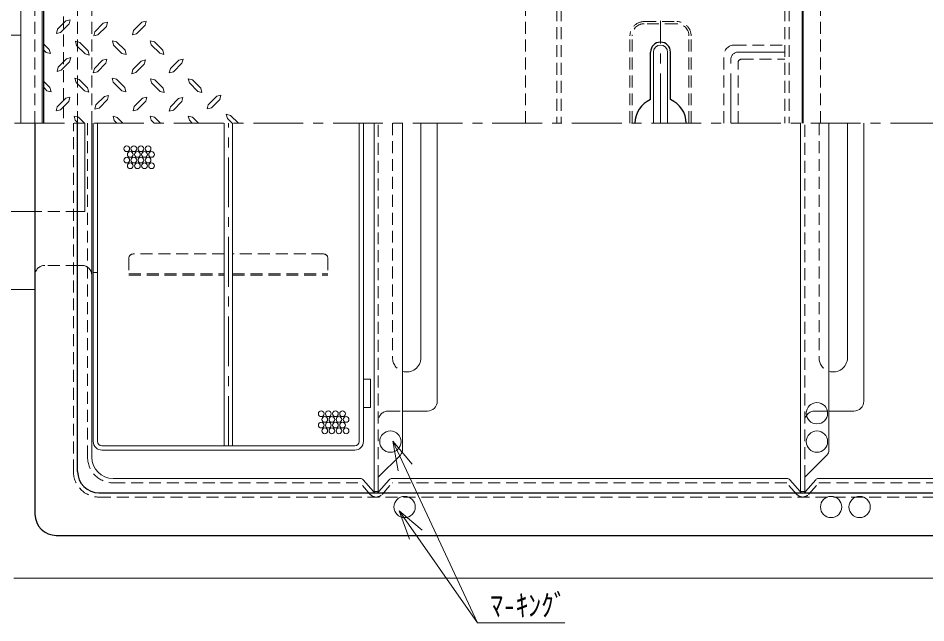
# Model space of a CAD drawing. Units: millimetres at full size, sheet at 1:7; details may follow other scales. Extents: x -1472 to 1363, y -987 to 980.
# Drawn here: x -846 to -207, y 143 to 569 of the extents above; entities that cross this region are included whole.
import ezdxf
from ezdxf.enums import TextEntityAlignment as Align

# ---------------------------------------------------------------- set-up
doc = ezdxf.new("R2010")
doc.units = ezdxf.units.MM
doc.header["$LTSCALE"] = 7
doc.linetypes.add('CHAIN1', pattern=[8, 5, -1, 1, -1])
doc.linetypes.add('DASHED1', pattern=[1.8, 1.2, -0.6])
doc.layers.add('0-0____1', color=4, linetype='Continuous', lineweight=9)
doc.styles.add('ＭＳ ゴシック', font='')
doc.styles.get('ＭＳ ゴシック').set_extended_font_data('MS Gothic')

msp = doc.modelspace()

# ---------------------------------------------------------------- linework, layer by layer
at = {"layer": '0-0____1', "color": 7, "lineweight": 18}
for p, q in [((-844.001, 794.62), (-844.001, 494.62)), ((-829.001, 779.62), (-829.001, 494.62)), ((-844.001, 556.62), (-903.001, 556.62)), ((-399.001, 494.62), (-399.001, 544.62)), ((-389.001, 494.62), (-389.001, 544.62)), ((-799.001, 432.62), (-799.001, 494.62)), ((-701.001, 267.62), (-701.001, 494.62)), ((-695.001, 267.62), (-695.001, 494.62)), ((-606.001, 494.62), (-606.001, 270.62)), ((-603.001, 270.62), (-603.001, 494.62)), ((-595.501, 235.62), (-595.501, 494.62)), ((-575.501, 494.62), (-575.501, 264.691)), ((-295.501, 235.62), (-295.501, 494.62)), ((-275.501, 494.62), (-275.501, 264.691)), ((-804.001, 432.62), (-799.001, 432.62)), ((-804.001, 394.62), (-801.001, 394.62)), ((-793.001, 389.62), (-790.001, 389.62)), ((-793.001, 270.62), (-793.001, 389.62)), ((-790.001, 389.62), (-790.001, 270.62)), ((-794.001, 387.62), (-794.001, 259.62)), ((-834.001, 377.62), (-864.001, 377.62)), ((-603.001, 314.62), (-598.001, 314.62)), ((-598.001, 294.62), (-598.001, 314.62)), ((-603.001, 294.62), (-598.001, 294.62)), ((-582.242, 270.857), (-568.743, 254.77)), ((-582.242, 270.857), (-578.595, 250.176)), ((-582.242, 270.857), (-522.675, 143.114)), ((-609.001, 267.62), (-787.001, 267.62)), ((-787.001, 264.62), (-609.001, 264.62)), ((-276.966, 261.155), (-292.501, 245.62)), ((-779.001, 244.62), (-605.037, 244.62)), ((-595.881, 235.471), (-603.157, 243.768)), ((-592.122, 235.471), (-584.845, 243.768)), ((-305.037, 244.62), (-582.966, 244.62)), ((-295.881, 235.471), (-303.157, 243.768)), ((-292.501, 245.62), (-292.501, 235.62)), ((-292.122, 235.471), (-284.845, 243.768)), ((-282.966, 244.62), (-5.037, 244.62)), ((-595.501, 235.62), (-592.501, 235.62)), ((-295.501, 235.62), (-292.501, 235.62)), ((-577.793, 221.831), (-570.61, 202.097)), ((-577.793, 221.831), (-561.706, 208.332)), ((-849.001, 174.62), (260.999, 174.62))]:
    msp.add_line(p, q, dxfattribs=at)
at = {"layer": '0-0____1', "color": 1, "lineweight": 40}
msp.add_line((-294.001, 494.62), (-294.001, 778.62), dxfattribs=at)
at = {"layer": '0-0____1', "linetype": 'DASHED1'}
for p, q in [((-834.001, 494.62), (-834.001, 769.62)), ((-467.001, 738.62), (-467.001, 494.62)), ((-303.501, 738.62), (-303.501, 494.62)), ((-814.001, 620.094), (-814.001, 494.62)), ((-804.001, 494.62), (-804.001, 618.252)), ((-794.001, 494.62), (-794.001, 616.717)), ((-592.501, 245.62), (-592.501, 494.62)), ((-582.501, 494.62), (-582.501, 329.62)), ((-292.501, 245.62), (-292.501, 494.62)), ((-282.501, 494.62), (-282.501, 329.62)), ((-701.001, 402.62), (-765.001, 402.62)), ((-631.001, 402.62), (-695.001, 402.62)), ((-768.001, 399.62), (-768.001, 387.62)), ((-628.001, 399.62), (-628.001, 387.62)), ((-768.001, 388.62), (-701.001, 388.62)), ((-768.001, 387.62), (-701.001, 387.62)), ((-695.001, 388.62), (-628.001, 388.62)), ((-695.001, 387.62), (-628.001, 387.62)), ((-585.501, 292.12), (-575.501, 292.12)), ((-285.501, 292.12), (-275.501, 292.12))]:
    msp.add_line(p, q, dxfattribs=at)
at = {"layer": '0-0____1', "color": 7, "linetype": 'DASHED1', "lineweight": 18}
for p, q in [((-489.001, 494.62), (-489.001, 735.62)), ((-464.001, 738.62), (-464.001, 494.62)), ((-306.501, 738.62), (-306.501, 494.62)), ((-281.501, 494.62), (-281.501, 735.62)), ((-405.501, 566.12), (-382.501, 566.12)), ((-382.501, 564.62), (-405.501, 564.62)), ((-415.501, 494.62), (-415.501, 556.12)), ((-414.001, 494.62), (-414.001, 556.12)), ((-374.001, 494.62), (-374.001, 556.12)), ((-372.501, 494.62), (-372.501, 556.12)), ((-342.001, 549.62), (-306.501, 549.62)), ((-349.501, 494.62), (-349.501, 542.12)), ((-339.501, 494.62), (-339.501, 537.12)), ((-337.001, 539.62), (-306.501, 539.62)), ((-807.001, 249.62), (-807.001, 494.62)), ((-797.001, 494.62), (-797.001, 259.62)), ((-804.001, 432.62), (-834.001, 432.62)), ((-804.001, 394.62), (-827.001, 394.62)), ((-779.001, 241.62), (-605.263, 241.62)), ((-598.136, 233.493), (-605.263, 241.62)), ((-589.866, 233.493), (-582.739, 241.62)), ((-305.263, 241.62), (-582.739, 241.62)), ((-298.136, 233.493), (-305.263, 241.62)), ((-289.866, 233.493), (-282.739, 241.62)), ((-282.739, 241.62), (-5.263, 241.62)), ((-789.001, 231.62), (200.999, 231.62))]:
    msp.add_line(p, q, dxfattribs=at)
at = {"layer": '0-0____1', "color": 5, "lineweight": 25}
for p, q in [((-828.001, 622.884), (-828.001, 494.62)), ((-401.001, 511.203), (-401.001, 544.62)), ((-387.001, 511.203), (-387.001, 544.62)), ((-834.001, 494.62), (-834.001, 219.62)), ((-804.001, 249.62), (-804.001, 494.62)), ((-789.001, 234.62), (200.999, 234.62)), ((-819.001, 204.62), (230.999, 204.62))]:
    msp.add_line(p, q, dxfattribs=at)
at = {"layer": '0-0____1'}
for p, q in [((-812.298, 566.62), (-818.111, 560.714)), ((-810.048, 564.464), (-815.954, 558.464)), ((-812.298, 566.62), (-809.298, 567.37)), ((-810.048, 564.464), (-809.298, 567.37)), ((-785.954, 564.932), (-791.861, 559.026)), ((-783.798, 562.776), (-789.704, 556.87)), ((-785.954, 564.932), (-782.954, 565.776)), ((-783.798, 562.776), (-782.954, 565.776)), ((-758.767, 565.682), (-764.673, 559.776)), ((-758.767, 565.682), (-755.767, 566.526)), ((-756.611, 563.526), (-755.767, 566.526)), ((-818.954, 557.714), (-818.111, 560.714)), ((-815.954, 558.464), (-818.954, 557.714)), ((-824.017, 546.557), (-828.001, 550.542)), ((-805.548, 552.276), (-802.548, 551.432)), ((-804.798, 549.276), (-805.548, 552.276)), ((-798.798, 543.37), (-804.798, 549.276)), ((-796.642, 545.526), (-802.548, 551.432)), ((-779.579, 552.651), (-776.579, 551.807)), ((-778.736, 549.651), (-779.579, 552.651)), ((-772.829, 543.745), (-778.736, 549.651)), ((-770.673, 545.901), (-776.579, 551.807)), ((-752.954, 552.651), (-749.954, 551.901)), ((-752.204, 549.745), (-752.954, 552.651)), ((-746.204, 543.839), (-752.204, 549.745)), ((-744.048, 545.995), (-749.954, 551.901)), ((-826.173, 544.307), (-828.001, 546.136)), ((-826.173, 544.307), (-823.173, 543.557)), ((-824.017, 546.557), (-823.173, 543.557)), ((-798.798, 543.37), (-795.892, 542.526)), ((-796.642, 545.526), (-795.892, 542.526)), ((-772.829, 543.745), (-769.829, 542.901)), ((-770.673, 545.901), (-769.829, 542.901)), ((-746.204, 543.839), (-743.298, 542.995)), ((-744.048, 545.995), (-743.298, 542.995)), ((-811.829, 539.995), (-817.736, 534.089)), ((-809.673, 537.839), (-815.579, 531.932)), ((-811.829, 539.995), (-808.829, 540.839)), ((-809.673, 537.839), (-808.829, 540.839)), ((-786.423, 538.964), (-792.236, 533.057)), ((-784.173, 536.807), (-790.079, 530.807)), ((-786.423, 538.964), (-783.423, 539.714)), ((-784.173, 536.807), (-783.423, 539.714)), ((-759.329, 538.307), (-765.236, 532.401)), ((-759.329, 538.307), (-756.329, 539.151)), ((-757.173, 536.151), (-756.329, 539.151)), ((-732.892, 538.964), (-738.798, 533.057)), ((-730.736, 536.807), (-736.642, 530.807)), ((-732.892, 538.964), (-729.892, 539.714)), ((-730.736, 536.807), (-729.892, 539.714)), ((-793.079, 530.057), (-792.236, 533.057)), ((-790.079, 530.807), (-793.079, 530.057)), ((-765.986, 529.401), (-765.236, 532.401)), ((-763.079, 530.245), (-765.986, 529.401)), ((-757.173, 536.151), (-763.079, 530.245)), ((-739.548, 530.057), (-738.798, 533.057)), ((-736.642, 530.807), (-739.548, 530.057)), ((-823.454, 519.745), (-828.001, 524.292)), ((-805.923, 526.214), (-802.923, 525.464)), ((-805.079, 523.307), (-805.923, 526.214)), ((-797.017, 519.557), (-802.923, 525.464)), ((-779.673, 526.401), (-776.673, 525.557)), ((-778.923, 523.401), (-779.673, 526.401)), ((-770.861, 519.745), (-776.673, 525.557)), ((-752.767, 525.839), (-749.767, 525.089)), ((-752.017, 522.932), (-752.767, 525.839)), ((-743.861, 519.182), (-749.767, 525.089)), ((-717.329, 519.276), (-723.236, 525.182)), ((-825.611, 517.495), (-828.001, 520.227)), ((-825.611, 517.495), (-822.611, 516.745)), ((-823.454, 519.745), (-822.611, 516.745)), ((-799.173, 517.401), (-805.079, 523.307)), ((-799.173, 517.401), (-796.173, 516.557)), ((-797.017, 519.557), (-796.173, 516.557)), ((-773.017, 517.495), (-778.923, 523.401)), ((-773.017, 517.495), (-770.017, 516.745)), ((-770.861, 519.745), (-770.017, 516.745)), ((-746.017, 517.026), (-752.017, 522.932)), ((-743.861, 519.182), (-743.111, 516.182)), ((-719.486, 517.026), (-725.392, 523.026)), ((-717.329, 519.276), (-716.579, 516.276)), ((-812.392, 512.151), (-818.298, 506.245)), ((-812.392, 512.151), (-809.392, 512.901)), ((-810.236, 509.995), (-809.392, 512.901)), ((-785.204, 513.37), (-791.111, 507.464)), ((-782.954, 511.214), (-788.954, 505.214)), ((-785.204, 513.37), (-782.204, 514.12)), ((-782.954, 511.214), (-782.204, 514.12)), ((-758.298, 512.245), (-764.204, 506.339)), ((-758.298, 512.245), (-755.298, 512.995)), ((-756.142, 510.089), (-755.298, 512.995)), ((-746.017, 517.026), (-743.111, 516.182)), ((-732.986, 511.964), (-738.798, 506.057)), ((-732.986, 511.964), (-729.986, 512.714)), ((-730.736, 509.807), (-729.986, 512.714)), ((-719.486, 517.026), (-716.579, 516.276)), ((-706.173, 513.557), (-712.079, 507.651)), ((-703.923, 511.401), (-709.923, 505.401)), ((-706.173, 513.557), (-703.173, 514.307)), ((-703.923, 511.401), (-703.173, 514.307)), ((-819.142, 503.245), (-818.298, 506.245)), ((-810.236, 509.995), (-816.142, 503.995)), ((-791.861, 504.464), (-791.111, 507.464)), ((-788.954, 505.214), (-791.861, 504.464)), ((-756.142, 510.089), (-762.048, 504.089)), ((-712.829, 504.651), (-712.079, 507.651)), ((-709.923, 505.401), (-712.829, 504.651)), ((-816.142, 503.995), (-819.142, 503.245)), ((-806.486, 499.682), (-803.486, 498.839)), ((-805.642, 496.682), (-806.486, 499.682)), ((-799.267, 494.62), (-803.486, 498.839)), ((-779.111, 499.495), (-776.111, 498.745)), ((-778.361, 496.589), (-779.111, 499.495)), ((-772.144, 494.62), (-776.111, 498.745)), ((-752.954, 499.682), (-749.954, 498.839)), ((-752.204, 496.682), (-752.954, 499.682)), ((-745.736, 494.62), (-749.954, 498.839)), ((-719.017, 494.62), (-723.236, 498.839)), ((-690.851, 494.62), (-696.517, 500.151)), ((-803.579, 494.62), (-805.642, 496.682)), ((-794.001, 494.62), (-794.001, 387.62)), ((-793.001, 494.62), (-793.001, 389.62)), ((-790.001, 494.62), (-790.001, 389.62)), ((-776.392, 494.62), (-778.361, 496.589)), ((-750.142, 494.62), (-752.204, 496.682)), ((-695.298, 494.62), (-698.673, 497.995)), ((-562.501, 494.62), (-562.501, 329.62)), ((-551.001, 494.62), (-551.001, 299.12)), ((-262.501, 494.62), (-262.501, 329.62)), ((-251.001, 494.62), (-251.001, 299.12)), ((-558.001, 292.12), (-575.501, 292.12)), ((-258.001, 292.12), (-275.501, 292.12))]:
    msp.add_line(p, q, dxfattribs=at)
at = {"layer": '0-0____1', "linetype": 'CHAIN1'}
for p, q in [((-394.001, 494.62), (-394.001, 566.62)), ((-339.501, 544.62), (-306.501, 544.62)), ((-344.501, 494.62), (-344.501, 539.62)), ((-1016.335, 494.62), (514.332, 494.62)), ((-698.001, 267.62), (-698.001, 494.62))]:
    msp.add_line(p, q, dxfattribs=at)
at = {"layer": '0-0____1'}
for points in [[(-756.611, 563.526), (-762.517, 557.62), (-765.423, 556.776), (-764.673, 559.776)], [(-789.704, 556.87), (-792.704, 556.12), (-791.861, 559.026)], [(-815.579, 531.932), (-818.486, 531.089), (-817.736, 534.089)], [(-725.392, 523.026), (-726.236, 525.932), (-723.236, 525.182)], [(-762.048, 504.089), (-764.954, 503.339), (-764.204, 506.339)], [(-730.736, 509.807), (-736.642, 503.807), (-739.642, 503.057), (-738.798, 506.057)], [(-723.329, 494.62), (-725.392, 496.682), (-726.236, 499.589), (-723.236, 498.839)], [(-698.673, 497.995), (-699.517, 500.995), (-696.517, 500.151)]]:
    msp.add_lwpolyline(points, dxfattribs=at)
at = {"layer": '0-0____1', "color": 7, "lineweight": 18}
for points in [[(-834.001, 432.62), (-903.001, 432.62), (-903.001, 556.62)], [(-576.966, 261.155), (-592.501, 245.62), (-592.501, 235.62)], [(-577.793, 221.831), (-522.675, 143.114), (-461.236, 143.114)]]:
    msp.add_lwpolyline(points, dxfattribs=at)
at = {"layer": '0-0____1'}
for centre, radius in [((-769.478, 476.651), 2), ((-766.978, 472.651), 2), ((-764.478, 476.651), 2), ((-761.978, 472.651), 2), ((-759.478, 476.651), 2), ((-756.978, 472.651), 2), ((-754.478, 476.651), 2), ((-751.978, 472.651), 2), ((-769.478, 468.651), 2), ((-766.978, 464.651), 2), ((-764.478, 468.651), 2), ((-761.978, 464.651), 2), ((-759.478, 468.651), 2), ((-756.978, 464.651), 2), ((-754.478, 468.651), 2), ((-751.978, 464.651), 2), ((-284.001, 290.62), 7.5), ((-632.673, 290.21), 2), ((-630.173, 286.21), 2), ((-627.673, 290.21), 2), ((-625.173, 286.21), 2), ((-622.673, 290.21), 2), ((-620.173, 286.21), 2), ((-617.673, 290.21), 2), ((-615.173, 286.21), 2), ((-632.673, 282.21), 2), ((-627.673, 282.21), 2), ((-622.673, 282.21), 2), ((-617.673, 282.21), 2), ((-630.173, 278.21), 2), ((-625.173, 278.21), 2), ((-620.173, 278.21), 2), ((-615.173, 278.21), 2), ((-584.001, 270.62), 7.5), ((-284.001, 270.62), 7.5), ((-574.001, 224.62), 7.5), ((-274.001, 224.62), 7.5), ((-254.001, 224.62), 7.5)]:
    msp.add_circle(centre, radius, dxfattribs=at)
at = {"layer": '0-0____1', "color": 7, "linetype": 'DASHED1', "lineweight": 18}
for centre, radius, start, end in [((-405.501, 556.12), 10, 90, 180), ((-405.501, 556.12), 8.5, 90, 180), ((-382.501, 556.12), 10, 0, 90), ((-382.501, 556.12), 8.5, 0, 90), ((-342.001, 542.12), 7.5, 90, 180), ((-337.001, 537.12), 2.5, 90, 180), ((-827.001, 387.62), 7, 90, 180), ((-779.001, 259.62), 18, 180, 270), ((-789.001, 249.62), 18, 180, 270), ((-594.001, 237.12), 5.5, 221.25117, 318.74883), ((-294.001, 237.12), 5.5, 221.25117, 318.74883)]:
    msp.add_arc(centre, radius, start, end, dxfattribs=at)
at = {"layer": '0-0____1', "color": 5, "lineweight": 25}
for centre, radius, start, end in [((-394.001, 544.62), 7, 0, 180), ((-394.001, 494.62), 18, 112.88538, 180), ((-394.001, 494.62), 18, 0, 67.11462), ((-789.001, 249.62), 15, 180, 270), ((-819.001, 219.62), 15, 180, 270)]:
    msp.add_arc(centre, radius, start, end, dxfattribs=at)
at = {"layer": '0-0____1', "color": 7, "lineweight": 18}
for centre, radius, start, end in [((-394.001, 544.62), 5, 0, 180), ((-801.001, 387.62), 7, 0, 90), ((-787.001, 270.62), 6, 180, 270), ((-787.001, 270.62), 3, 180, 270), ((-609.001, 270.62), 6, 270, 0), ((-609.001, 270.62), 3, 270, 0), ((-580.501, 264.691), 5, 315, 0), ((-280.501, 264.691), 5, 315, 0), ((-779.001, 259.62), 15, 180, 270), ((-605.037, 242.12), 2.5, 41.25117, 90), ((-582.966, 242.12), 2.5, 90, 138.74883), ((-305.037, 242.12), 2.5, 41.25117, 90), ((-282.966, 242.12), 2.5, 90, 138.74883), ((-594.001, 237.12), 2.5, 221.25117, 318.74883), ((-294.001, 237.12), 2.5, 221.25117, 318.74883)]:
    msp.add_arc(centre, radius, start, end, dxfattribs=at)
at = {"layer": '0-0____1', "linetype": 'CHAIN1'}
msp.add_arc((-339.501, 539.62), 5, 90, 180, dxfattribs=at)
at = {"layer": '0-0____1', "linetype": 'DASHED1'}
for centre, radius, start, end in [((-765.001, 399.62), 3, 90, 180), ((-631.001, 399.62), 3, 0, 90), ((-572.501, 329.62), 10, 180, 252.5424), ((-272.501, 329.62), 10, 180, 252.5424), ((-585.501, 285.12), 7, 90, 180), ((-285.501, 285.12), 7, 90, 180)]:
    msp.add_arc(centre, radius, start, end, dxfattribs=at)
at = {"layer": '0-0____1'}
for centre, radius, start in [((-572.501, 329.62), 10, 252.5424), ((-272.501, 329.62), 10, 252.5424), ((-558.001, 299.12), 7, 270), ((-258.001, 299.12), 7, 270)]:
    msp.add_arc(centre, radius, start, 0, dxfattribs=at)

# ---------------------------------------------------------------- texts
at = {"layer": '0-0____1', "color": 7, "style": 'ＭＳ ゴシック', "width": 0.85}
msp.add_text('ﾏ-ｷﾝｸﾞ', height=15.4, dxfattribs=at).set_placement((-513.736, 143.114), align=Align.BOTTOM_LEFT)

doc.saveas('drawing.dxf')
